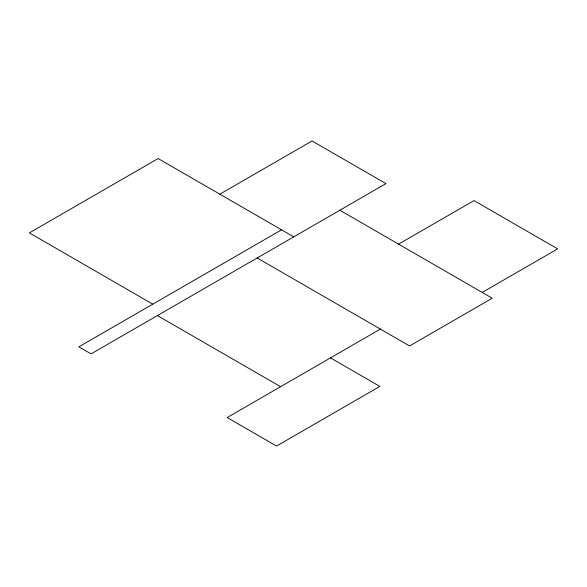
<?xml version="1.0" encoding="UTF-8"?>
<svg xmlns="http://www.w3.org/2000/svg" width="587" height="587" viewBox="0 0 587 587"><rect width="100%" height="100%" fill="white"/><g stroke="black" fill="none" stroke-linecap="round" stroke-linejoin="round"><path stroke-width="0.88" d="M219.846 194.18L312.042 140.953L385.96 183.621L91.073 353.873L78.878 346.836L281.569 229.818M398.58 244.141L474.017 200.593L557.65 248.881L482.221 292.429M380.376 329.094L227.176 417.548L276.543 446.047L379.862 386.4L330.496 357.894M339.858 210.241L492.251 298.225L409.579 345.956L257.179 257.972M293.757 236.855L158.123 158.549L29.35 232.892L152.789 304.161M157.419 315.571L280.608 386.694"/></g></svg>
